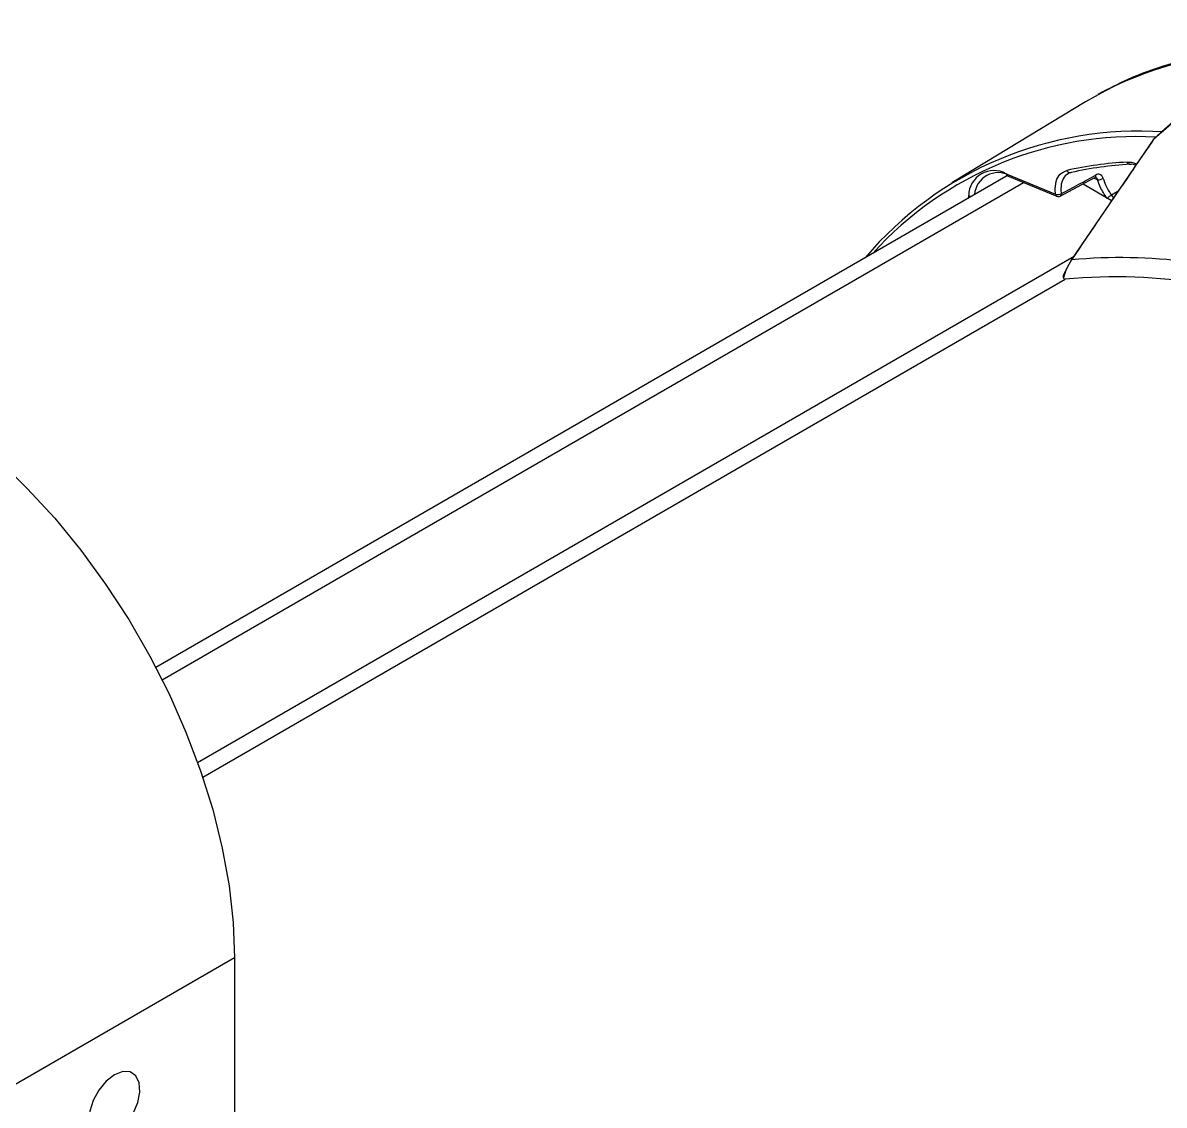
# Model space of a CAD drawing. Extents: x 6 to 134, y 3 to 97.
# Drawn here: x 18.168 to 22.365, y 14.124 to 18.103 of the extents above; entities that cross this region are included whole.
import ezdxf

# ---------------------------------------------------------------- set-up
doc = ezdxf.new("R2010")
doc.units = 0
doc.header["$MEASUREMENT"] = 0
doc.layers.add('OBJECT', color=7, linetype='CONTINUOUS')

msp = doc.modelspace()

# ---------------------------------------------------------------- linework, layer by layer
at = {"layer": 'OBJECT'}
for p, q in [((22.1377, 17.8474), (22.1223, 17.8389)), ((22.0761, 17.8122), (21.585, 17.5146)), ((22.0238, 17.2293), (22.3287, 17.6759)), ((21.7846, 17.5481), (21.9659, 17.4729)), ((21.7918, 17.543), (18.6573, 15.7335)), ((18.6808, 15.6876), (21.8482, 17.516)), ((21.7894, 17.5404), (21.9708, 17.4652)), ((21.9834, 17.4658), (22.1109, 17.5343)), ((22.067, 17.5107), (22.1736, 17.4488)), ((22.1207, 17.5259), (22.1064, 17.5319)), ((21.6453, 17.4584), (21.6466, 17.4684)), ((22.1987, 17.4855), (22.1717, 17.4697)), ((22.1717, 17.4697), (22.1803, 17.4575)), ((18.8108, 15.3842), (22.0347, 17.2453)), ((22.0032, 17.1902), (22.0065, 17.1981)), ((18.8297, 15.3298), (22.0012, 17.1607)), ((18.9471, 14.666), (18.0632, 14.1558)), ((18.9471, 14.666), (18.9471, 7.7984))]:
    msp.add_line(p, q, dxfattribs=at)
at = {"layer": 'OBJECT', "flags": 128}
for points in [[(22.263, 17.5797), (22.2451, 17.5831), (22.2451, 17.5831), (22.2451, 17.5831)], [(17.7535, 16.7334), (17.8636, 16.6639), (17.9728, 16.5833), (18.0801, 16.4922), (18.1847, 16.3914), (18.2855, 16.2818), (18.3818, 16.1642), (18.4728, 16.0398), (18.5576, 15.9095), (18.6356, 15.7744), (18.706, 15.6358), (18.7683, 15.4948), (18.822, 15.3526), (18.8665, 15.2105), (18.9015, 15.0695), (18.9268, 14.931), (18.942, 14.7962), (18.9471, 14.666)], [(18.5052, 14.2358), (18.4747, 14.2123), (18.4476, 14.1797), (18.4267, 14.1415), (18.4143, 14.1017), (18.4118, 14.0647), (18.4194, 14.0346), (18.4362, 14.0145), (18.4606, 14.0067), (18.4897, 14.012), (18.5206, 14.0298), (18.5497, 14.0582), (18.5741, 14.0941), (18.591, 14.1336), (18.5985, 14.1725), (18.596, 14.2066), (18.5836, 14.232), (18.5627, 14.2462), (18.5356, 14.2475), (18.5052, 14.2358)]]:
    msp.add_lwpolyline(points, dxfattribs=at)
at = {"layer": 'OBJECT'}
for centre, radius, start, end in [((22.7846, 16.61), 1.3989, 93.7993, 107.7393), ((22.7582, 16.6671), 1.3329, 92.9889, 120.7804), ((22.7474, 16.7356), 1.268, 107.8678, 118.7362), ((22.2715, 16.3845), 1.3201, 86.0839, 139.6538), ((22.2628, 16.3754), 1.3091, 86.8542, 137.7655), ((22.3088, 16.1906), 1.4024, 93.2383, 102.41), ((21.7397, 17.4665), 0.0932, 61.2254, 178.7853), ((21.7545, 17.4655), 0.0865, 60.9664, 175.9387), ((21.7934, 17.5483), 0.00877, 180.7599, 243.5173), ((22.3237, 16.1904), 1.3949, 93.4859, 102.4129), ((22.1065, 17.541), 0.00831, 303.2721, 16.5892), ((22.1214, 17.5658), 0.0399, 269.037, 299.3447), ((21.6584, 17.4852), 0.0205, 234.9035, 264.3512), ((21.9742, 17.4985), 0.027, 252.0736, 297.6097), ((21.9747, 17.473), 0.00877, 180.7599, 243.5173), ((21.9765, 17.479), 0.015, 247.4617, 297.8438), ((21.9786, 17.4725), 0.0084, 306.1194, 14.6073), ((22.2039, 15.2878), 1.9519, 69.9152, 95.2837), ((22.1838, 15.1576), 2.0113, 66.1375, 95.1893)]:
    msp.add_arc(centre, radius, start, end, dxfattribs=at)
for points, knots in [([(22.3245, 17.674), (22.4046, 17.7454), (22.5651, 17.8883), (22.7291, 18.0312), (22.8112, 18.1027)], [0, 0, 0, 0, 0.499626, 1, 1, 1, 1]), ([(22.8112, 18.0993), (22.8038, 18.0929), (22.7667, 18.0607), (22.603, 17.9184), (22.4497, 17.7824), (22.3254, 17.6722)], [0, 0, 0, 0, 0.04519, 0.225954, 1, 1, 1, 1]), ([(22.3254, 17.6722), (22.3198, 17.664), (22.2917, 17.6232), (22.1911, 17.4765), (22.0965, 17.3376), (22.0242, 17.2314)], [0, 0, 0, 0, 0.05572, 0.278599, 1, 1, 1, 1]), ([(22.3245, 17.674), (22.3242, 17.674), (22.3238, 17.6741), (22.3246, 17.6731), (22.3253, 17.6724), (22.3254, 17.6722), (22.3254, 17.6722)], [0, 0, 0, 0, 0.457503, 0.9147205, 0.9797971, 1, 1, 1, 1]), ([(22.2296, 17.5908), (22.2403, 17.591), (22.2518, 17.5912), (22.2643, 17.5835), (22.2652, 17.583)], [0, 0, 0, 0, 0.929126, 1, 1, 1, 1]), ([(21.9659, 17.4729), (21.9655, 17.4765), (21.9638, 17.4935), (21.9668, 17.5212), (21.9811, 17.5494), (21.9985, 17.5566), (22.0074, 17.5602)], [0, 0, 0, 0, 0.080074, 0.381781, 0.683578, 1, 1, 1, 1]), ([(22.0239, 17.5527), (22.0239, 17.5527), (22.0153, 17.5508), (22.0005, 17.5424), (21.9874, 17.5179), (21.9848, 17.4931), (21.9864, 17.4778), (21.9867, 17.4747)], [0, 0, 0, 0, 0.000017, 0.316429, 0.618225, 0.919927, 1, 1, 1, 1]), ([(22.141, 17.531), (22.1404, 17.5328), (22.1388, 17.5372), (22.1347, 17.5426), (22.1287, 17.546), (22.1218, 17.5465), (22.1169, 17.5444), (22.1145, 17.5433)], [0, 0, 0, 0, 0.1334251, 0.3380778, 0.5512491, 0.7730146, 1, 1, 1, 1]), ([(21.9867, 17.4747), (22.0082, 17.4861), (22.051, 17.5089), (22.0934, 17.5319), (22.1145, 17.5433)], [0, 0, 0, 0, 0.502161, 1, 1, 1, 1]), ([(22.1112, 17.534), (22.1115, 17.5342), (22.1127, 17.5349), (22.1132, 17.5348), (22.1131, 17.5348), (22.1131, 17.5348)], [0, 0, 0, 0, 0.18876, 0.766884, 1, 1, 1, 1]), ([(22.113, 17.5348), (22.1141, 17.5342), (22.1164, 17.5329), (22.1189, 17.5295), (22.1202, 17.5269), (22.1207, 17.5259)], [0, 0, 0, 0, 0.356972, 0.738531, 1, 1, 1, 1]), ([(22.1552, 17.457), (22.1462, 17.471), (22.1318, 17.4931), (22.1237, 17.5171), (22.1207, 17.5259)], [0, 0, 0, 0, 0.631611, 1, 1, 1, 1]), ([(22.141, 17.531), (22.1437, 17.5232), (22.1509, 17.502), (22.1631, 17.4814), (22.1717, 17.4697), (22.1717, 17.4697)], [0, 0, 0, 0, 0.368404, 0.999966, 1, 1, 1, 1]), ([(22.0242, 17.2314), (22.0177, 17.2201), (22.0055, 17.1991), (21.998, 17.1758), (21.9953, 17.165), (21.9952, 17.1647)], [0, 0, 0, 0, 0.529384, 0.986504, 1, 1, 1, 1]), ([(22.0032, 17.1902), (22.0031, 17.1902), (22.0014, 17.1881), (21.9978, 17.1829), (21.9945, 17.1755), (21.9935, 17.1687), (21.9947, 17.1659), (21.9952, 17.1647)], [0, 0, 0, 0, 0.005364, 0.277582, 0.636351, 0.845807, 1, 1, 1, 1]), ([(21.9952, 17.1647), (21.996, 17.1637), (21.9976, 17.1616), (22, 17.1606), (22.0015, 17.1607), (22.0018, 17.1607)], [0, 0, 0, 0, 0.417908, 0.836646, 1, 1, 1, 1])]:
    msp.add_open_spline(points, degree=3, knots=knots, dxfattribs=at)
for points in [[(22.2451, 17.5831), (22.2436, 17.5825), (22.2407, 17.5814), (22.2361, 17.5826), (22.232, 17.5857), (22.2304, 17.5891), (22.2296, 17.5908)], [(22.0239, 17.5527), (22.0224, 17.5521), (22.0194, 17.551), (22.0146, 17.5522), (22.0102, 17.5552), (22.0083, 17.5586), (22.0074, 17.5602)], [(22.1552, 17.457), (22.1562, 17.458), (22.158, 17.4599), (22.1624, 17.4634), (22.1672, 17.4669), (22.1702, 17.4688), (22.1717, 17.4697)]]:
    msp.add_open_spline(points, degree=3, dxfattribs=at)

doc.saveas('drawing.dxf')
